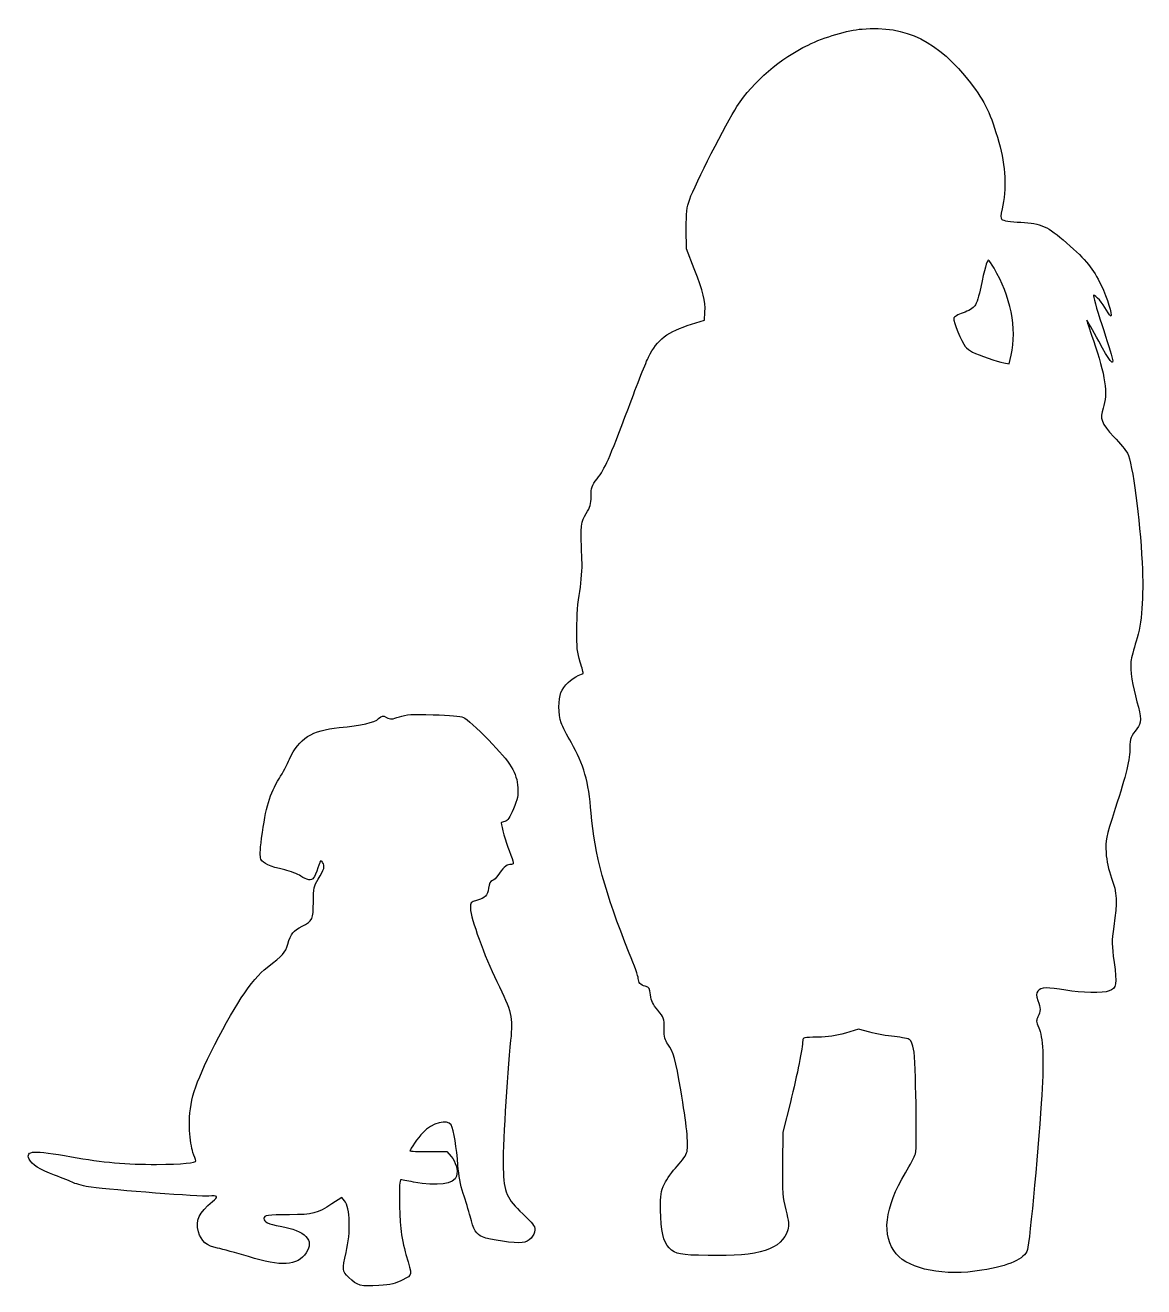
# Model space of a CAD drawing. Header units: centimetres. Extents: x -14 to 11.9, y -16.3 to 13.
import ezdxf

# ---------------------------------------------------------------- set-up
doc = ezdxf.new("R2010")
doc.units = ezdxf.units.CM
doc.header["$MEASUREMENT"] = 0
doc.layers.add('Layer 1', color=7, linetype='Continuous')

msp = doc.modelspace()

# ---------------------------------------------------------------- linework, layer by layer
at = {"layer": 'Layer 1'}
for points, knots in [([(5.3975, 12.87286), (5.06589, 12.84464), (4.53319, 12.68942), (4.14514, 12.50244), (4.14514, 12.50244), (3.51014, 12.20258), (2.8822, 11.6593), (2.49767, 11.07722), (2.49767, 11.07722), (2.25778, 10.71033), (1.51695, 9.25689), (1.40406, 8.93233), (1.40406, 8.93233), (1.3335, 8.73125), (1.32292, 8.62541), (1.32292, 8.23736), (1.32292, 8.23736), (1.32292, 8.23736), (1.32645, 7.77875), (1.32645, 7.77875), (1.32645, 7.77875), (1.32645, 7.77875), (1.50989, 7.31308), (1.50989, 7.31308), (1.50989, 7.31308), (1.72156, 6.77333), (1.77095, 6.57225), (1.75683, 6.31472), (1.75683, 6.31472), (1.75683, 6.31472), (1.74625, 6.12775), (1.74625, 6.12775), (1.74625, 6.12775), (1.74625, 6.12775), (1.44639, 6.0325), (1.44639, 6.0325), (1.44639, 6.0325), (0.889, 5.85964), (0.65264, 5.67972), (0.44803, 5.2705), (0.44803, 5.2705), (0.39864, 5.17525), (0.18697, 4.64256), (-0.01764, 4.08869), (-0.01764, 4.08869), (-0.47272, 2.88572), (-0.55739, 2.68816), (-0.74083, 2.4518), (-0.74083, 2.4518), (-0.87136, 2.28247), (-0.88194, 2.25072), (-0.88194, 2.04611), (-0.88194, 2.04611), (-0.88194, 1.85561), (-0.89958, 1.79917), (-0.99483, 1.64394), (-0.99483, 1.64394), (-1.12183, 1.44991), (-1.12536, 1.41816), (-1.09361, 0.58208), (-1.09361, 0.58208), (-1.08655, 0.34925), (-1.10419, 0.09877), (-1.14653, -0.15875), (-1.14653, -0.15875), (-1.18886, -0.40217), (-1.21356, -0.73025), (-1.21356, -1.04069), (-1.21356, -1.04069), (-1.21709, -1.4605), (-1.2065, -1.57338), (-1.13595, -1.79563), (-1.13595, -1.79563), (-1.09009, -1.93674), (-1.05834, -2.05669), (-1.06539, -2.06021), (-1.06539, -2.06021), (-1.07245, -2.06727), (-1.12536, -2.08843), (-1.18181, -2.1096), (-1.18181, -2.1096), (-1.32998, -2.16957), (-1.51695, -2.35302), (-1.58045, -2.50118), (-1.58045, -2.50118), (-1.64748, -2.65993), (-1.64395, -3.00565), (-1.57339, -3.20674), (-1.57339, -3.20674), (-1.54164, -3.29141), (-1.43933, -3.49602), (-1.34056, -3.66535), (-1.34056, -3.66535), (-1.05128, -4.16629), (-0.94192, -4.55788), (-0.88195, -5.29518), (-0.88195, -5.29518), (-0.80434, -6.25121), (-0.56445, -7.1261), (0.00352, -8.54426), (0.00352, -8.54426), (0.11994, -8.82648), (0.21166, -9.08754), (0.21166, -9.12634), (0.21166, -9.12634), (0.21166, -9.22512), (0.26105, -9.27803), (0.37394, -9.30978), (0.37394, -9.30978), (0.46566, -9.33447), (0.47977, -9.35211), (0.49388, -9.51086), (0.49388, -9.51086), (0.50799, -9.65197), (0.54327, -9.72253), (0.66321, -9.86364), (0.66321, -9.86364), (0.80785, -10.0365), (0.81138, -10.05061), (0.81138, -10.28697), (0.81138, -10.28697), (0.81138, -10.49511), (0.82549, -10.55508), (0.89957, -10.65386), (0.89957, -10.65386), (1.02304, -10.82319), (1.07949, -11.01722), (1.1959, -11.71219), (1.1959, -11.71219), (1.32996, -12.50241), (1.37934, -12.97513), (1.34054, -13.13741), (1.34054, -13.13741), (1.3229, -13.2256), (1.24529, -13.33849), (1.11123, -13.47608), (1.11123, -13.47608), (1.0054, -13.5925), (0.87134, -13.77594), (0.81842, -13.88883), (0.81842, -13.88883), (0.73023, -14.0758), (0.72317, -14.12872), (0.7267, -14.49914), (0.7267, -14.49914), (0.73023, -14.95775), (0.79726, -15.25408), (0.92426, -15.3705), (0.92426, -15.3705), (1.09359, -15.52572), (1.16062, -15.53631), (1.83443, -15.55042), (1.83443, -15.55042), (3.02329, -15.57511), (3.53835, -15.40931), (3.67593, -14.95423), (3.67593, -14.95423), (3.70768, -14.83781), (3.70415, -14.77079), (3.63007, -14.49209), (3.63007, -14.49209), (3.55246, -14.1887), (3.5454, -14.10756), (3.55599, -13.4267), (3.55599, -13.4267), (3.55599, -13.4267), (3.56305, -12.68939), (3.56305, -12.68939), (3.56305, -12.68939), (3.56305, -12.68939), (3.73591, -11.99795), (3.73591, -11.99795), (3.73591, -11.99795), (3.89819, -11.34531), (4.02166, -10.73148), (4.02166, -10.5692), (4.02166, -10.5692), (4.02166, -10.49864), (4.04283, -10.49512), (4.36738, -10.48806), (4.36738, -10.48806), (4.61785, -10.48453), (4.79071, -10.45984), (5.01296, -10.39634), (5.01296, -10.39634), (5.01296, -10.39634), (5.31282, -10.30462), (5.31282, -10.30462), (5.31282, -10.30462), (5.31282, -10.30462), (5.5774, -10.37518), (5.5774, -10.37518), (5.5774, -10.37518), (5.71851, -10.41399), (5.97957, -10.45985), (6.1489, -10.47749), (6.1489, -10.47749), (6.32176, -10.49513), (6.48404, -10.52688), (6.50873, -10.54805), (6.50873, -10.54805), (6.53695, -10.56922), (6.57223, -10.67152), (6.5934, -10.7703), (6.5934, -10.7703), (6.64279, -11.03841), (6.67807, -13.04219), (6.63573, -13.19036), (6.63573, -13.19036), (6.61456, -13.25386), (6.51226, -13.45494), (6.40642, -13.63133), (6.40642, -13.63133), (5.91606, -14.43566), (5.84198, -15.10241), (6.19123, -15.51164), (6.19123, -15.51164), (6.5052, -15.87853), (7.30248, -16.03375), (8.17031, -15.89264), (8.17031, -15.89264), (8.81942, -15.78681), (9.15809, -15.63511), (9.23217, -15.41286), (9.23217, -15.41286), (9.28156, -15.25764), (9.51439, -12.77761), (9.56378, -11.83569), (9.56378, -11.83569), (9.61317, -10.9608), (9.592, -10.48102), (9.49322, -10.26936), (9.49322, -10.26936), (9.43325, -10.12825), (9.42972, -10.10003), (9.47558, -10.01536), (9.47558, -10.01536), (9.53908, -9.89189), (9.53908, -9.8178), (9.47558, -9.63789), (9.47558, -9.63789), (9.42972, -9.51442), (9.43325, -9.4862), (9.47558, -9.4227), (9.47558, -9.4227), (9.54261, -9.33098), (9.69783, -9.32745), (10.12469, -9.40153), (10.12469, -9.40153), (10.46688, -9.4615), (10.99252, -9.47209), (11.12658, -9.41917), (11.12658, -9.41917), (11.29239, -9.3592), (11.31002, -9.25336), (11.23947, -8.75595), (11.23947, -8.75595), (11.18303, -8.33967), (11.18303, -8.2797), (11.23241, -7.92339), (11.23241, -7.92339), (11.31708, -7.34483), (11.30649, -7.14375), (11.17949, -6.80156), (11.17949, -6.80156), (11.10541, -6.59695), (11.0666, -6.41703), (11.05249, -6.20889), (11.05249, -6.20889), (11.03485, -5.91256), (11.03838, -5.89845), (11.26768, -5.18936), (11.26768, -5.18936), (11.52168, -4.40267), (11.60635, -4.04989), (11.60635, -3.77472), (11.60635, -3.77472), (11.60635, -3.58069), (11.6381, -3.49955), (11.76863, -3.3408), (11.76863, -3.3408), (11.87446, -3.2138), (11.87446, -3.09033), (11.76863, -2.71638), (11.76863, -2.71638), (11.66632, -2.3636), (11.60988, -1.97907), (11.63105, -1.78152), (11.63105, -1.78152), (11.64163, -1.70391), (11.69455, -1.49577), (11.75099, -1.31585), (11.75099, -1.31585), (11.88505, -0.88546), (11.92738, -0.32807), (11.88857, 0.51154), (11.88857, 0.51154), (11.83918, 1.5099), (11.66632, 2.81518), (11.5499, 3.04448), (11.5499, 3.04448), (11.51815, 3.10092), (11.37704, 3.27379), (11.23593, 3.42548), (11.23593, 3.42548), (10.9396, 3.73945), (10.90079, 3.84529), (10.98546, 4.0887), (10.98546, 4.0887), (11.10188, 4.40973), (11.03485, 4.86128), (10.75968, 5.65503), (10.75968, 5.65503), (10.66443, 5.92667), (10.5974, 6.13834), (10.60799, 6.12422), (10.60799, 6.12422), (10.6221, 6.11364), (10.74557, 5.89491), (10.88316, 5.63739), (10.88316, 5.63739), (11.12658, 5.18231), (11.24652, 5.03414), (11.19713, 5.24581), (11.19713, 5.24581), (11.18655, 5.29873), (11.07719, 5.6515), (10.95371, 6.02545), (10.95371, 6.02545), (10.83024, 6.39587), (10.74557, 6.70278), (10.76321, 6.70278), (10.76321, 6.70278), (10.81613, 6.70278), (10.96782, 6.52992), (11.0666, 6.35706), (11.0666, 6.35706), (11.11599, 6.27239), (11.16185, 6.20889), (11.16538, 6.21595), (11.16538, 6.21595), (11.20419, 6.25476), (11.08424, 6.6287), (10.9396, 6.93562), (10.9396, 6.93562), (10.7491, 7.33073), (10.60799, 7.50359), (10.13879, 7.91634), (10.13879, 7.91634), (9.69429, 8.3044), (9.55671, 8.3679), (9.07693, 8.39612), (9.07693, 8.39612), (8.84057, 8.4067), (8.66065, 8.43493), (8.63596, 8.45962), (8.63596, 8.45962), (8.60421, 8.49137), (8.60421, 8.54781), (8.64302, 8.70656), (8.64302, 8.70656), (8.74885, 9.15459), (8.72416, 9.69787), (8.56894, 10.2482), (8.56894, 10.2482), (8.3855, 10.89731), (8.24438, 11.19364), (7.91277, 11.62403), (7.91277, 11.62403), (7.16135, 12.59417), (6.42052, 12.96106), (5.39746, 12.87286), (5.39746, 12.87286), (5.39746, 12.87286), (5.3975, 12.87286), (5.3975, 12.87286)], [0, 0, 0, 0, 0.01052632, 0.01052632, 0.01052632, 0.01052632, 0.02105263, 0.02105263, 0.02105263, 0.02105263, 0.03157895, 0.03157895, 0.03157895, 0.03157895, 0.04210526, 0.04210526, 0.04210526, 0.04210526, 0.05263158, 0.05263158, 0.05263158, 0.05263158, 0.06315789, 0.06315789, 0.06315789, 0.06315789, 0.07368421, 0.07368421, 0.07368421, 0.07368421, 0.08421053, 0.08421053, 0.08421053, 0.08421053, 0.09473684, 0.09473684, 0.09473684, 0.09473684, 0.10526316, 0.10526316, 0.10526316, 0.10526316, 0.11578947, 0.11578947, 0.11578947, 0.11578947, 0.12631579, 0.12631579, 0.12631579, 0.12631579, 0.13684211, 0.13684211, 0.13684211, 0.13684211, 0.14736842, 0.14736842, 0.14736842, 0.14736842, 0.15789474, 0.15789474, 0.15789474, 0.15789474, 0.16842105, 0.16842105, 0.16842105, 0.16842105, 0.17894737, 0.17894737, 0.17894737, 0.17894737, 0.18947368, 0.18947368, 0.18947368, 0.18947368, 0.2, 0.2, 0.2, 0.2, 0.21052632, 0.21052632, 0.21052632, 0.21052632, 0.22105263, 0.22105263, 0.22105263, 0.22105263, 0.23157895, 0.23157895, 0.23157895, 0.23157895, 0.24210526, 0.24210526, 0.24210526, 0.24210526, 0.25263158, 0.25263158, 0.25263158, 0.25263158, 0.26315789, 0.26315789, 0.26315789, 0.26315789, 0.27368421, 0.27368421, 0.27368421, 0.27368421, 0.28421053, 0.28421053, 0.28421053, 0.28421053, 0.29473684, 0.29473684, 0.29473684, 0.29473684, 0.30526316, 0.30526316, 0.30526316, 0.30526316, 0.31578947, 0.31578947, 0.31578947, 0.31578947, 0.32631579, 0.32631579, 0.32631579, 0.32631579, 0.33684211, 0.33684211, 0.33684211, 0.33684211, 0.34736842, 0.34736842, 0.34736842, 0.34736842, 0.35789474, 0.35789474, 0.35789474, 0.35789474, 0.36842105, 0.36842105, 0.36842105, 0.36842105, 0.37894737, 0.37894737, 0.37894737, 0.37894737, 0.38947368, 0.38947368, 0.38947368, 0.38947368, 0.4, 0.4, 0.4, 0.4, 0.41052632, 0.41052632, 0.41052632, 0.41052632, 0.42105263, 0.42105263, 0.42105263, 0.42105263, 0.43157895, 0.43157895, 0.43157895, 0.43157895, 0.44210526, 0.44210526, 0.44210526, 0.44210526, 0.45263158, 0.45263158, 0.45263158, 0.45263158, 0.46315789, 0.46315789, 0.46315789, 0.46315789, 0.47368421, 0.47368421, 0.47368421, 0.47368421, 0.48421053, 0.48421053, 0.48421053, 0.48421053, 0.49473684, 0.49473684, 0.49473684, 0.49473684, 0.50526316, 0.50526316, 0.50526316, 0.50526316, 0.51578947, 0.51578947, 0.51578947, 0.51578947, 0.52631579, 0.52631579, 0.52631579, 0.52631579, 0.53684211, 0.53684211, 0.53684211, 0.53684211, 0.54736842, 0.54736842, 0.54736842, 0.54736842, 0.55789474, 0.55789474, 0.55789474, 0.55789474, 0.56842105, 0.56842105, 0.56842105, 0.56842105, 0.57894737, 0.57894737, 0.57894737, 0.57894737, 0.58947368, 0.58947368, 0.58947368, 0.58947368, 0.6, 0.6, 0.6, 0.6, 0.61052632, 0.61052632, 0.61052632, 0.61052632, 0.62105263, 0.62105263, 0.62105263, 0.62105263, 0.63157895, 0.63157895, 0.63157895, 0.63157895, 0.64210526, 0.64210526, 0.64210526, 0.64210526, 0.65263158, 0.65263158, 0.65263158, 0.65263158, 0.66315789, 0.66315789, 0.66315789, 0.66315789, 0.67368421, 0.67368421, 0.67368421, 0.67368421, 0.68421053, 0.68421053, 0.68421053, 0.68421053, 0.69473684, 0.69473684, 0.69473684, 0.69473684, 0.70526316, 0.70526316, 0.70526316, 0.70526316, 0.71578947, 0.71578947, 0.71578947, 0.71578947, 0.72631579, 0.72631579, 0.72631579, 0.72631579, 0.73684211, 0.73684211, 0.73684211, 0.73684211, 0.74736842, 0.74736842, 0.74736842, 0.74736842, 0.75789474, 0.75789474, 0.75789474, 0.75789474, 0.76842105, 0.76842105, 0.76842105, 0.76842105, 0.77894737, 0.77894737, 0.77894737, 0.77894737, 0.78947368, 0.78947368, 0.78947368, 0.78947368, 0.8, 0.8, 0.8, 0.8, 0.81052632, 0.81052632, 0.81052632, 0.81052632, 0.82105263, 0.82105263, 0.82105263, 0.82105263, 0.83157895, 0.83157895, 0.83157895, 0.83157895, 0.84210526, 0.84210526, 0.84210526, 0.84210526, 0.85263158, 0.85263158, 0.85263158, 0.85263158, 0.86315789, 0.86315789, 0.86315789, 0.86315789, 0.87368421, 0.87368421, 0.87368421, 0.87368421, 0.88421053, 0.88421053, 0.88421053, 0.88421053, 0.89473684, 0.89473684, 0.89473684, 0.89473684, 0.90526316, 0.90526316, 0.90526316, 0.90526316, 0.91578947, 0.91578947, 0.91578947, 0.91578947, 0.92631579, 0.92631579, 0.92631579, 0.92631579, 0.93684211, 0.93684211, 0.93684211, 0.93684211, 0.94736842, 0.94736842, 0.94736842, 0.94736842, 0.95789474, 0.95789474, 0.95789474, 0.95789474, 0.96842105, 0.96842105, 0.96842105, 0.96842105, 0.97894737, 0.97894737, 0.97894737, 0.97894737, 1, 1, 1, 1]), ([(8.45608, 7.33072), (8.84061, 6.69572), (8.9923, 5.93019), (8.85472, 5.31636), (8.85472, 5.31636), (8.85472, 5.31636), (8.80886, 5.11528), (8.80886, 5.11528), (8.80886, 5.11528), (8.80886, 5.11528), (8.68186, 5.13645), (8.68186, 5.13645), (8.68186, 5.13645), (8.53369, 5.16467), (8.10683, 5.31284), (7.95867, 5.38692), (7.95867, 5.38692), (7.8987, 5.41867), (7.82461, 5.47511), (7.78934, 5.51745), (7.78934, 5.51745), (7.70467, 5.61976), (7.50712, 6.09601), (7.52123, 6.16656), (7.52123, 6.16656), (7.52829, 6.20184), (7.61648, 6.25475), (7.73995, 6.29709), (7.73995, 6.29709), (7.85989, 6.33942), (7.97984, 6.40998), (8.01512, 6.45937), (8.01512, 6.45937), (8.0504, 6.50523), (8.11037, 6.70279), (8.14918, 6.89329), (8.14918, 6.89329), (8.23385, 7.30251), (8.29382, 7.51418), (8.32204, 7.51418), (8.32204, 7.51418), (8.33615, 7.51418), (8.39612, 7.42951), (8.4561, 7.33074), (8.4561, 7.33074), (8.4561, 7.33074), (8.45608, 7.33072), (8.45608, 7.33072)], [0, 0, 0, 0, 0.07692308, 0.07692308, 0.07692308, 0.07692308, 0.15384615, 0.15384615, 0.15384615, 0.15384615, 0.23076923, 0.23076923, 0.23076923, 0.23076923, 0.30769231, 0.30769231, 0.30769231, 0.30769231, 0.38461538, 0.38461538, 0.38461538, 0.38461538, 0.46153846, 0.46153846, 0.46153846, 0.46153846, 0.53846154, 0.53846154, 0.53846154, 0.53846154, 0.61538462, 0.61538462, 0.61538462, 0.61538462, 0.69230769, 0.69230769, 0.69230769, 0.69230769, 0.76923077, 0.76923077, 0.76923077, 0.76923077, 0.84615385, 0.84615385, 0.84615385, 0.84615385, 1, 1, 1, 1]), ([(-5.32694, -3.06564), (-5.4998, -3.12561), (-5.53155, -3.12561), (-5.62327, -3.07975), (-5.62327, -3.07975), (-5.71499, -3.03036), (-5.7291, -3.03389), (-5.80671, -3.10797), (-5.80671, -3.10797), (-5.90196, -3.19616), (-6.20182, -3.26672), (-6.7204, -3.31611), (-6.7204, -3.31611), (-7.35187, -3.37608), (-7.65526, -3.56658), (-7.87398, -4.04636), (-7.87398, -4.04636), (-7.9269, -4.16983), (-8.03273, -4.36739), (-8.10681, -4.48733), (-8.10681, -4.48733), (-8.33964, -4.86833), (-8.41725, -5.13644), (-8.51956, -5.8808), (-8.51956, -5.8808), (-8.55837, -6.18419), (-8.56189, -6.29708), (-8.53367, -6.36411), (-8.53367, -6.36411), (-8.48781, -6.46289), (-8.33259, -6.53344), (-7.98334, -6.61458), (-7.98334, -6.61458), (-7.85281, -6.64633), (-7.68348, -6.70983), (-7.61292, -6.75569), (-7.61292, -6.75569), (-7.46828, -6.85447), (-7.36598, -6.86858), (-7.31306, -6.79802), (-7.31306, -6.79802), (-7.29189, -6.77685), (-7.24956, -6.67102), (-7.21428, -6.56519), (-7.21428, -6.56519), (-7.15784, -6.3888), (-7.14725, -6.37822), (-7.10492, -6.43819), (-7.10492, -6.43819), (-7.04495, -6.51933), (-7.06611, -6.60047), (-7.20723, -6.82625), (-7.20723, -6.82625), (-7.30954, -6.99206), (-7.31659, -7.02381), (-7.32012, -7.35894), (-7.32012, -7.35894), (-7.32012, -7.76111), (-7.33423, -7.79286), (-7.58118, -7.91986), (-7.58118, -7.91986), (-7.78932, -8.02217), (-7.83871, -8.08567), (-7.91279, -8.33261), (-7.91279, -8.33261), (-7.97629, -8.53722), (-8.0151, -8.58308), (-8.39257, -8.87236), (-8.39257, -8.87236), (-8.74535, -9.144), (-9.1969, -9.82486), (-9.69785, -10.84792), (-9.69785, -10.84792), (-10.11413, -11.69811), (-10.21643, -12.06853), (-10.18821, -12.65414), (-10.18821, -12.65414), (-10.17763, -12.8517), (-10.14588, -13.06689), (-10.1106, -13.15861), (-10.1106, -13.15861), (-10.07885, -13.2468), (-10.0471, -13.33147), (-10.04357, -13.35264), (-10.04357, -13.35264), (-10.03299, -13.40203), (-10.35754, -13.43378), (-10.95374, -13.43731), (-10.95374, -13.43731), (-11.64871, -13.44084), (-12.19905, -13.39145), (-12.9293, -13.26092), (-12.9293, -13.26092), (-13.80772, -13.10217), (-13.99822, -13.11275), (-13.90649, -13.31384), (-13.90649, -13.31384), (-13.84652, -13.44437), (-13.66307, -13.56431), (-13.31735, -13.68778), (-13.31735, -13.68778), (-13.14096, -13.75128), (-12.94341, -13.83242), (-12.87638, -13.86417), (-12.87638, -13.86417), (-12.80582, -13.89945), (-12.62238, -13.94531), (-12.47069, -13.96648), (-12.47069, -13.96648), (-11.94858, -14.03704), (-9.93069, -14.18873), (-9.74372, -14.17109), (-9.74372, -14.17109), (-9.53558, -14.14992), (-9.51441, -14.18167), (-9.65553, -14.29809), (-9.65553, -14.29809), (-9.97303, -14.55915), (-10.05417, -14.73201), (-9.98361, -15.00012), (-9.98361, -15.00012), (-9.92364, -15.21531), (-9.78958, -15.33173), (-9.53911, -15.37759), (-9.53911, -15.37759), (-9.42622, -15.40228), (-9.10519, -15.49048), (-8.8265, -15.57515), (-8.8265, -15.57515), (-8.06097, -15.81504), (-7.69408, -15.79034), (-7.48594, -15.48696), (-7.48594, -15.48696), (-7.28838, -15.19415), (-7.50358, -14.9719), (-8.08566, -14.8696), (-8.08566, -14.8696), (-8.37141, -14.81668), (-8.46666, -14.77435), (-8.46666, -14.69321), (-8.46666, -14.69321), (-8.46666, -14.61913), (-8.37847, -14.60502), (-7.87399, -14.60502), (-7.87399, -14.60502), (-7.32366, -14.60149), (-7.23546, -14.58033), (-6.89327, -14.35455), (-6.89327, -14.35455), (-6.89327, -14.35455), (-6.65691, -14.20286), (-6.65691, -14.20286), (-6.65691, -14.20286), (-6.65691, -14.20286), (-6.59694, -14.28047), (-6.59694, -14.28047), (-6.59694, -14.28047), (-6.46641, -14.44275), (-6.44877, -15.00366), (-6.56166, -15.47991), (-6.56166, -15.47991), (-6.65691, -15.87855), (-6.65338, -15.9103), (-6.49816, -16.05847), (-6.49816, -16.05847), (-6.30766, -16.24897), (-6.21241, -16.27366), (-5.80319, -16.24544), (-5.80319, -16.24544), (-5.51038, -16.22427), (-5.41866, -16.20311), (-5.24933, -16.11138), (-5.24933, -16.11138), (-5.0165, -15.99144), (-5.02355, -16.0373), (-5.17525, -15.52577), (-5.17525, -15.52577), (-5.22111, -15.36349), (-5.27756, -15.09185), (-5.29519, -14.92605), (-5.29519, -14.92605), (-5.334, -14.55563), (-5.33752, -13.79363), (-5.29872, -13.79363), (-5.29872, -13.79363), (-5.28461, -13.79363), (-5.15055, -13.81832), (-4.99886, -13.84655), (-4.99886, -13.84655), (-4.44853, -13.95238), (-4.04989, -13.89594), (-4.0005, -13.70897), (-4.0005, -13.70897), (-3.96522, -13.56433), (-4.01814, -13.37736), (-4.1275, -13.25389), (-4.1275, -13.25389), (-4.1275, -13.25389), (-4.22628, -13.141), (-4.22628, -13.141), (-4.22628, -13.141), (-4.22628, -13.141), (-4.65314, -13.141), (-4.65314, -13.141), (-4.65314, -13.141), (-4.8895, -13.141), (-5.08, -13.13394), (-5.08, -13.12336), (-5.08, -13.12336), (-5.08, -13.08808), (-4.89303, -12.81997), (-4.78367, -12.70355), (-4.78367, -12.70355), (-4.57553, -12.47777), (-4.20511, -12.37547), (-4.1275, -12.52363), (-4.1275, -12.52363), (-4.06753, -12.63652), (-3.99344, -13.06691), (-3.96875, -13.45849), (-3.96875, -13.45849), (-3.95111, -13.69838), (-3.91231, -13.90652), (-3.84528, -14.11113), (-3.84528, -14.11113), (-3.78884, -14.27694), (-3.71828, -14.5133), (-3.68653, -14.6403), (-3.68653, -14.6403), (-3.60539, -14.95427), (-3.54189, -15.06011), (-3.40078, -15.12008), (-3.40078, -15.12008), (-3.24556, -15.18711), (-2.6282, -15.27177), (-2.48003, -15.25061), (-2.48003, -15.25061), (-2.31775, -15.22592), (-2.18722, -15.09186), (-2.18722, -14.95428), (-2.18722, -14.95428), (-2.18722, -14.86256), (-2.23308, -14.80259), (-2.46591, -14.58386), (-2.46591, -14.58386), (-2.83985, -14.22755), (-2.89983, -14.0935), (-2.92099, -13.52905), (-2.92099, -13.52905), (-2.9351, -13.12336), (-2.8328, -11.38769), (-2.74813, -10.55866), (-2.74813, -10.55866), (-2.69169, -10.02949), (-2.72344, -9.89897), (-3.06563, -9.20047), (-3.06563, -9.20047), (-3.35844, -8.6078), (-3.66888, -7.74703), (-3.67946, -7.50008), (-3.67946, -7.50008), (-3.68652, -7.36955), (-3.67946, -7.3625), (-3.53482, -7.32016), (-3.53482, -7.32016), (-3.33021, -7.25666), (-3.28788, -7.21433), (-3.25965, -7.03794), (-3.25965, -7.03794), (-3.24554, -6.92858), (-3.21732, -6.87566), (-3.17146, -6.86155), (-3.17146, -6.86155), (-3.13265, -6.84744), (-3.07621, -6.79452), (-3.04446, -6.74513), (-3.04446, -6.74513), (-2.93863, -6.5758), (-2.8469, -6.49113), (-2.76224, -6.49113), (-2.76224, -6.49113), (-2.65993, -6.49113), (-2.65993, -6.47702), (-2.78341, -6.16657), (-2.78341, -6.16657), (-2.86102, -5.96549), (-2.96333, -5.60565), (-2.96333, -5.52451), (-2.96333, -5.52451), (-2.96333, -5.51745), (-2.92452, -5.50334), (-2.87866, -5.48923), (-2.87866, -5.48923), (-2.81516, -5.47512), (-2.7693, -5.40456), (-2.6811, -5.19642), (-2.6811, -5.19642), (-2.58585, -4.96711), (-2.57174, -4.8895), (-2.58232, -4.70959), (-2.58232, -4.70959), (-2.60349, -4.35328), (-2.73401, -4.14162), (-3.25965, -3.60187), (-3.25965, -3.60187), (-3.51365, -3.34434), (-3.77471, -3.10798), (-3.83821, -3.07976), (-3.83821, -3.07976), (-3.91935, -3.04801), (-4.14513, -3.02684), (-4.54377, -3.01626), (-4.54377, -3.01626), (-5.05177, -3.00215), (-5.16113, -3.0092), (-5.32694, -3.06565), (-5.32694, -3.06565), (-5.32694, -3.06565), (-5.32694, -3.06564), (-5.32694, -3.06564)], [0, 0, 0, 0, 0.01234568, 0.01234568, 0.01234568, 0.01234568, 0.02469136, 0.02469136, 0.02469136, 0.02469136, 0.03703704, 0.03703704, 0.03703704, 0.03703704, 0.04938272, 0.04938272, 0.04938272, 0.04938272, 0.0617284, 0.0617284, 0.0617284, 0.0617284, 0.07407407, 0.07407407, 0.07407407, 0.07407407, 0.08641975, 0.08641975, 0.08641975, 0.08641975, 0.09876543, 0.09876543, 0.09876543, 0.09876543, 0.11111111, 0.11111111, 0.11111111, 0.11111111, 0.12345679, 0.12345679, 0.12345679, 0.12345679, 0.13580247, 0.13580247, 0.13580247, 0.13580247, 0.14814815, 0.14814815, 0.14814815, 0.14814815, 0.16049383, 0.16049383, 0.16049383, 0.16049383, 0.17283951, 0.17283951, 0.17283951, 0.17283951, 0.18518519, 0.18518519, 0.18518519, 0.18518519, 0.19753086, 0.19753086, 0.19753086, 0.19753086, 0.20987654, 0.20987654, 0.20987654, 0.20987654, 0.22222222, 0.22222222, 0.22222222, 0.22222222, 0.2345679, 0.2345679, 0.2345679, 0.2345679, 0.24691358, 0.24691358, 0.24691358, 0.24691358, 0.25925926, 0.25925926, 0.25925926, 0.25925926, 0.27160494, 0.27160494, 0.27160494, 0.27160494, 0.28395062, 0.28395062, 0.28395062, 0.28395062, 0.2962963, 0.2962963, 0.2962963, 0.2962963, 0.30864198, 0.30864198, 0.30864198, 0.30864198, 0.32098765, 0.32098765, 0.32098765, 0.32098765, 0.33333333, 0.33333333, 0.33333333, 0.33333333, 0.34567901, 0.34567901, 0.34567901, 0.34567901, 0.35802469, 0.35802469, 0.35802469, 0.35802469, 0.37037037, 0.37037037, 0.37037037, 0.37037037, 0.38271605, 0.38271605, 0.38271605, 0.38271605, 0.39506173, 0.39506173, 0.39506173, 0.39506173, 0.40740741, 0.40740741, 0.40740741, 0.40740741, 0.41975309, 0.41975309, 0.41975309, 0.41975309, 0.43209877, 0.43209877, 0.43209877, 0.43209877, 0.44444444, 0.44444444, 0.44444444, 0.44444444, 0.45679012, 0.45679012, 0.45679012, 0.45679012, 0.4691358, 0.4691358, 0.4691358, 0.4691358, 0.48148148, 0.48148148, 0.48148148, 0.48148148, 0.49382716, 0.49382716, 0.49382716, 0.49382716, 0.50617284, 0.50617284, 0.50617284, 0.50617284, 0.51851852, 0.51851852, 0.51851852, 0.51851852, 0.5308642, 0.5308642, 0.5308642, 0.5308642, 0.54320988, 0.54320988, 0.54320988, 0.54320988, 0.55555556, 0.55555556, 0.55555556, 0.55555556, 0.56790123, 0.56790123, 0.56790123, 0.56790123, 0.58024691, 0.58024691, 0.58024691, 0.58024691, 0.59259259, 0.59259259, 0.59259259, 0.59259259, 0.60493827, 0.60493827, 0.60493827, 0.60493827, 0.61728395, 0.61728395, 0.61728395, 0.61728395, 0.62962963, 0.62962963, 0.62962963, 0.62962963, 0.64197531, 0.64197531, 0.64197531, 0.64197531, 0.65432099, 0.65432099, 0.65432099, 0.65432099, 0.66666667, 0.66666667, 0.66666667, 0.66666667, 0.67901235, 0.67901235, 0.67901235, 0.67901235, 0.69135802, 0.69135802, 0.69135802, 0.69135802, 0.7037037, 0.7037037, 0.7037037, 0.7037037, 0.71604938, 0.71604938, 0.71604938, 0.71604938, 0.72839506, 0.72839506, 0.72839506, 0.72839506, 0.74074074, 0.74074074, 0.74074074, 0.74074074, 0.75308642, 0.75308642, 0.75308642, 0.75308642, 0.7654321, 0.7654321, 0.7654321, 0.7654321, 0.77777778, 0.77777778, 0.77777778, 0.77777778, 0.79012346, 0.79012346, 0.79012346, 0.79012346, 0.80246914, 0.80246914, 0.80246914, 0.80246914, 0.81481481, 0.81481481, 0.81481481, 0.81481481, 0.82716049, 0.82716049, 0.82716049, 0.82716049, 0.83950617, 0.83950617, 0.83950617, 0.83950617, 0.85185185, 0.85185185, 0.85185185, 0.85185185, 0.86419753, 0.86419753, 0.86419753, 0.86419753, 0.87654321, 0.87654321, 0.87654321, 0.87654321, 0.88888889, 0.88888889, 0.88888889, 0.88888889, 0.90123457, 0.90123457, 0.90123457, 0.90123457, 0.91358025, 0.91358025, 0.91358025, 0.91358025, 0.92592593, 0.92592593, 0.92592593, 0.92592593, 0.9382716, 0.9382716, 0.9382716, 0.9382716, 0.95061728, 0.95061728, 0.95061728, 0.95061728, 0.96296296, 0.96296296, 0.96296296, 0.96296296, 0.97530864, 0.97530864, 0.97530864, 0.97530864, 1, 1, 1, 1])]:
    msp.add_open_spline(points, degree=3, knots=knots, dxfattribs=at)

doc.saveas('drawing.dxf')
